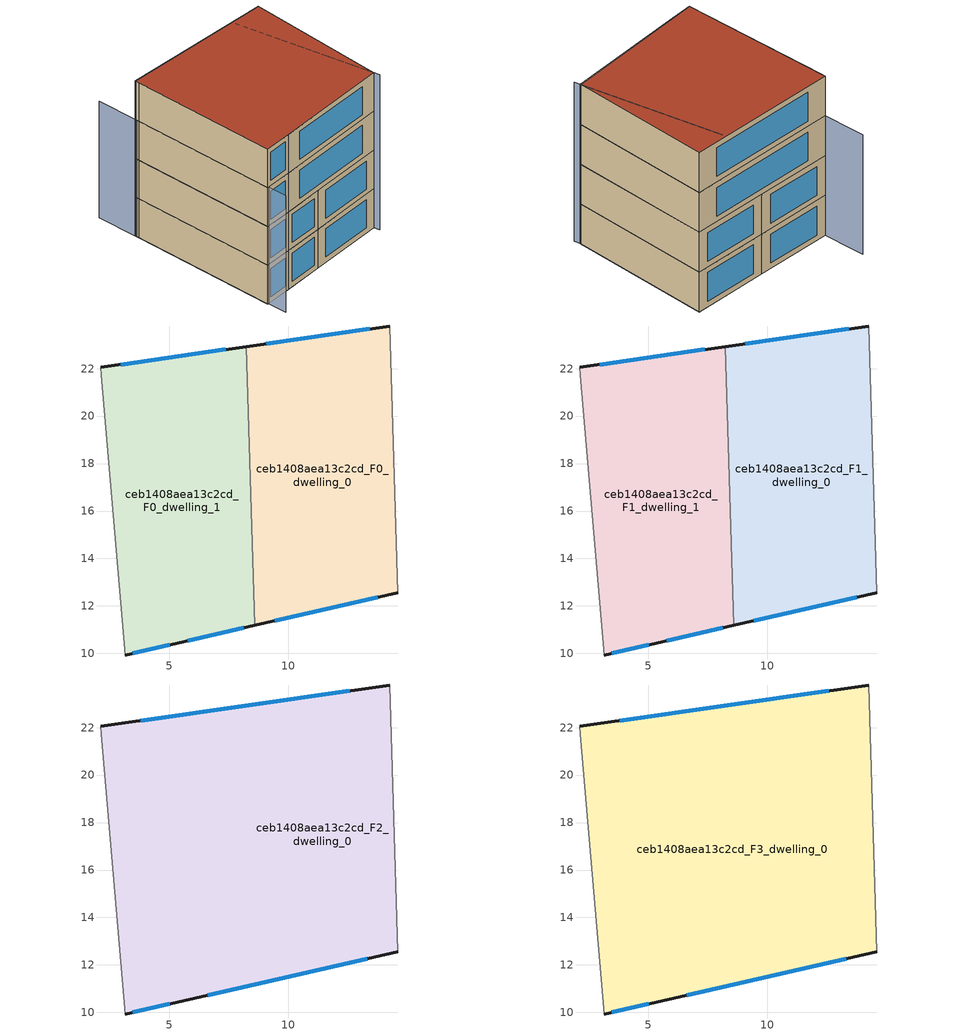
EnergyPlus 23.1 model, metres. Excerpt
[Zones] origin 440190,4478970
ceb1408aea13c2cd_F0_dwelling_0
 floor ground (EU_floor_Construction): 14.63,12.56 14.29,23.8 8.23,22.93 8.59,11.18 z0
 wall outside (EU_wall_Construction): 8.23,22.93 14.29,23.8 / 14.63,12.56 8.59,11.18 z0:3
 wall adiabatic (EU_wall_Construction): 14.29,23.8 14.63,12.56 z0:3
 wall to ceb1408aea13c2cd_F0_dwelling_1 (EU_wall_Construction): 8.59,11.18 8.24,22.93 z0:3
 window (EU_Window_Construction): 9.08,23.05 13.45,23.68 / 13.79,12.37 9.43,11.37 z0.42:2.58
ceb1408aea13c2cd_F0_dwelling_1
 floor ground (EU_floor_Construction): 8.59,11.18 8.23,22.93 2.1,22.05 2.13,21.72 3.14,9.93 5.32,10.44 z0
 wall outside (EU_wall_Construction): 2.1,22.05 8.23,22.93 / 8.59,11.18 5.32,10.44 3.14,9.93 z0:3
 wall adiabatic (EU_wall_Construction): 3.14,9.93 2.13,21.72 2.1,22.05 z0:3
 window (EU_Window_Construction): 5.02,10.37 3.44,10 / 2.95,22.17 7.38,22.81 / 8.14,11.08 5.78,10.54 z0.42:2.58
ceb1408aea13c2cd_F1_dwelling_0
 floor to ceb1408aea13c2cd_F0_dwelling_0 (EU_floor_Construction): 14.63,12.56 14.29,23.8 8.23,22.93 8.59,11.18 z3
 wall outside (EU_wall_Construction): 8.23,22.93 14.29,23.8 / 14.63,12.56 8.59,11.18 z3:6
 wall adiabatic (EU_wall_Construction): 14.29,23.8 14.63,12.56 z3:6
 wall to ceb1408aea13c2cd_F1_dwelling_1 (EU_wall_Construction): 8.59,11.18 8.24,22.93 z3:6
 window (EU_Window_Construction): 9.08,23.05 13.45,23.68 / 13.79,12.37 9.43,11.37 z3.42:5.58
ceb1408aea13c2cd_F1_dwelling_1
 floor to ceb1408aea13c2cd_F0_dwelling_1 (EU_floor_Construction): 8.59,11.18 8.23,22.93 2.1,22.05 2.13,21.72 3.14,9.93 5.32,10.44 z3
 wall outside (EU_wall_Construction): 2.1,22.05 8.23,22.93 / 8.59,11.18 5.32,10.44 3.14,9.93 z3:6
 wall adiabatic (EU_wall_Construction): 3.14,9.93 2.13,21.72 2.1,22.05 z3:6
 window (EU_Window_Construction): 5.02,10.37 3.44,10 / 2.95,22.17 7.38,22.81 / 8.14,11.08 5.78,10.54 z3.42:5.58
ceb1408aea13c2cd_F2_dwelling_0
 floor to ceb1408aea13c2cd_F1_dwelling_0 (EU_floor_Construction): 14.63,12.56 14.29,23.8 8.24,22.93 8.59,11.18 z6
 floor to ceb1408aea13c2cd_F1_dwelling_1 (EU_floor_Construction): 8.59,11.18 8.24,22.93 2.1,22.05 2.13,21.72 3.14,9.93 5.32,10.44 z6
 wall outside (EU_wall_Construction): 14.63,12.56 5.32,10.44 3.14,9.93 / 2.1,22.05 14.29,23.8 z6:9
 wall adiabatic (EU_wall_Construction): 3.14,9.93 2.13,21.72 2.1,22.05 / 14.29,23.8 14.63,12.56 z6:9
 window (EU_Window_Construction): 13.34,12.27 6.61,10.73 / 5.02,10.37 3.44,10 / 3.79,22.29 12.6,23.55 z6.42:8.58
ceb1408aea13c2cd_F3_dwelling_0
 floor to ceb1408aea13c2cd_F2_dwelling_0 (EU_floor_Construction): 14.63,12.56 14.29,23.8 2.1,22.05 2.13,21.72 3.14,9.93 5.32,10.44 z9
 wall outside (EU_wall_Construction): 14.63,12.56 5.32,10.44 3.14,9.93 / 2.1,22.05 14.29,23.8 z9:12
 wall adiabatic (EU_wall_Construction): 3.14,9.93 2.13,21.72 2.1,22.05 / 14.29,23.8 14.63,12.56 z9:12
 window (EU_Window_Construction): 13.34,12.27 6.61,10.73 / 5.02,10.37 3.44,10 / 3.79,22.29 12.6,23.55 z9.42:11.58
 roof outside (EU_roof_Construction): 14.29,23.8 14.63,12.56 5.32,10.44 3.14,9.93 2.13,21.72 2.1,22.05 z12
shading: 1.79,25.32 3.39,8.42 z0:9; 14.75,12.11 11.75,23.1 z0:12
[Building]
EU S2 Campaign: North Axis=0; Terrain=City; Solar Distribution=FullExterior
[Site:Location]
Madrid: Latitude=40.5; Longitude=-3.5; Time Zone=1; Elevation=609
[SizingPeriod:WeatherFileDays]
AnnualSizingPeriod: Begin Month=1; Begin Day of Month=1; End Month=12; End Day of Month=31; Day of Week for Start Day=Monday; Use Weather File Daylight Saving Period=No; Use Weather File Rain and Snow Indicators=No
[MATERIAL]
EU_InternalMass_Material: Roughness=MediumRough; Thickness=0.1; Conductivity=1; Density=1800; Specific Heat=900; Thermal Absorptance=0.9; Solar Absorptance=0.7; Visible Absorptance=0.7
[MATERIAL:NOMASS] Roughness=MediumRough; Thermal Absorptance=0.9; Solar Absorptance=0.7; Visible Absorptance=0.7
Name | Thermal Resistance
EU_wall_NoMass | 1.60022
EU_roof_NoMass | 1.57597
EU_floor_NoMass | 0.470652
[WINDOWMATERIAL:SIMPLEGLAZINGSYSTEM]
EU_Window_SimpleGlazing: UFactor=3.28802; Solar Heat Gain Coefficient=0.85; Visible Transmittance=0.85
[CONSTRUCTION]
EU_wall_Construction: EU_wall_NoMass
EU_roof_Construction: EU_roof_NoMass
EU_floor_Construction: EU_floor_NoMass
EU_InternalMass_Construction: EU_InternalMass_Material
EU_Window_Construction: EU_Window_SimpleGlazing
[ZONE] Type=1; Multiplier=1; Ceiling Height=autocalculate; Floor Area=autocalculate; Part of Total Floor Area=Yes
Name | Volume
ceb1408aea13c2cd_F0_dwelling_0 | 209.557
ceb1408aea13c2cd_F1_dwelling_0 | 209.556
ceb1408aea13c2cd_F2_dwelling_0 | 419.098
ceb1408aea13c2cd_F3_dwelling_0 | 419.099
ceb1408aea13c2cd_F0_dwelling_1 | 209.547
ceb1408aea13c2cd_F1_dwelling_1 | 209.548
[INTERNALMASS] Construction=EU_InternalMass_Construction
Name | Zone or ZoneList | Surface Area
ceb1408aea13c2cd_F0_dwelling_0_EU_InternalMass | ceb1408aea13c2cd_F0_dwelling_0 | 69.8522
ceb1408aea13c2cd_F0_dwelling_1_EU_InternalMass | ceb1408aea13c2cd_F0_dwelling_1 | 69.8491
ceb1408aea13c2cd_F1_dwelling_0_EU_InternalMass | ceb1408aea13c2cd_F1_dwelling_0 | 69.8522
ceb1408aea13c2cd_F1_dwelling_1_EU_InternalMass | ceb1408aea13c2cd_F1_dwelling_1 | 69.8491
ceb1408aea13c2cd_F2_dwelling_0_EU_InternalMass | ceb1408aea13c2cd_F2_dwelling_0 | 139.699
ceb1408aea13c2cd_F3_dwelling_0_EU_InternalMass | ceb1408aea13c2cd_F3_dwelling_0 | 139.699
[OTHEREQUIPMENT] Fuel Type=Electricity; Design Level Calculation Method=Watts/Area; Power per Zone Floor Area=1; Fraction Latent=0; Fraction Radiant=0; Fraction Lost=0; Carbon Dioxide Generation Rate=0; EndUse Subcategory=EU_Step8_InternalGains
Name | Zone or ZoneList or Space or SpaceList | Schedule
EU_Step8_InternalGain_ceb1408aea13c2cd_F0_dwelling_0_f000 | ceb1408aea13c2cd_F0_dwelling_0 | EU_Step8_GainSchedule_ceb1408aea13c2cd_F0_dwelling_0_f000
EU_Step8_InternalGain_ceb1408aea13c2cd_F0_dwelling_1_f000 | ceb1408aea13c2cd_F0_dwelling_1 | EU_Step8_GainSchedule_ceb1408aea13c2cd_F0_dwelling_1_f000
EU_Step8_InternalGain_ceb1408aea13c2cd_F1_dwelling_0_f000 | ceb1408aea13c2cd_F1_dwelling_0 | EU_Step8_GainSchedule_ceb1408aea13c2cd_F1_dwelling_0_f000
EU_Step8_InternalGain_ceb1408aea13c2cd_F1_dwelling_1_f000 | ceb1408aea13c2cd_F1_dwelling_1 | EU_Step8_GainSchedule_ceb1408aea13c2cd_F1_dwelling_1_f000
EU_Step8_InternalGain_ceb1408aea13c2cd_F2_dwelling_0_f000 | ceb1408aea13c2cd_F2_dwelling_0 | EU_Step8_GainSchedule_ceb1408aea13c2cd_F2_dwelling_0_f000
EU_Step8_InternalGain_ceb1408aea13c2cd_F3_dwelling_0_f000 | ceb1408aea13c2cd_F3_dwelling_0 | EU_Step8_GainSchedule_ceb1408aea13c2cd_F3_dwelling_0_f000
[ZONEVENTILATION:DESIGNFLOWRATE] Schedule=EU_AlwaysOn; Design Flow Rate Calculation Method=AirChanges/Hour; Air Changes per Hour=0.480704; Ventilation Type=Natural; Fan Pressure Rise=0; Fan Total Efficiency=1; Constant Term Coefficient=1; Temperature Term Coefficient=0; Velocity Term Coefficient=0; Velocity Squared Term Coefficient=0; Minimum Indoor Temperature=-100; Maximum Indoor Temperature=100; Delta Temperature=-100; Minimum Outdoor Temperature=-100; Maximum Outdoor Temperature=100; Maximum Wind Speed=40
Name | Zone or ZoneList or Space or SpaceList
EU_ConstantAir_ceb1408aea13c2cd_F0_dwelling_0 | ceb1408aea13c2cd_F0_dwelling_0
EU_ConstantAir_ceb1408aea13c2cd_F0_dwelling_1 | ceb1408aea13c2cd_F0_dwelling_1
EU_ConstantAir_ceb1408aea13c2cd_F1_dwelling_0 | ceb1408aea13c2cd_F1_dwelling_0
EU_ConstantAir_ceb1408aea13c2cd_F1_dwelling_1 | ceb1408aea13c2cd_F1_dwelling_1
EU_ConstantAir_ceb1408aea13c2cd_F2_dwelling_0 | ceb1408aea13c2cd_F2_dwelling_0
EU_ConstantAir_ceb1408aea13c2cd_F3_dwelling_0 | ceb1408aea13c2cd_F3_dwelling_0
[HVACTEMPLATE:THERMOSTAT] Constant Heating Setpoint=20; Constant Cooling Setpoint=50
EU_HeatOnly_ceb1408aea13c2cd_F0_dwelling_0; EU_HeatOnly_ceb1408aea13c2cd_F0_dwelling_1; EU_HeatOnly_ceb1408aea13c2cd_F1_dwelling_0; EU_HeatOnly_ceb1408aea13c2cd_F1_dwelling_1; EU_HeatOnly_ceb1408aea13c2cd_F2_dwelling_0; EU_HeatOnly_ceb1408aea13c2cd_F3_dwelling_0
[HVACTEMPLATE:ZONE:IDEALLOADSAIRSYSTEM] System Availability Schedule=EU_AlwaysOn; Maximum Heating Supply Air Temperature=50; Minimum Cooling Supply Air Temperature=13; Maximum Heating Supply Air Humidity Ratio=0.0156; Minimum Cooling Supply Air Humidity Ratio=0.0077; Heating Limit=NoLimit; Cooling Limit=NoLimit; Heating Availability Schedule=EU_AlwaysOn; Cooling Availability Schedule=EU_CoolingOff; Dehumidification Control Type=ConstantSensibleHeatRatio; Cooling Sensible Heat Ratio=0.7; Dehumidification Setpoint=60; Humidification Control Type=None; Humidification Setpoint=30; Outdoor Air Method=None; Outdoor Air Flow Rate per Person=0.00944; Outdoor Air Flow Rate per Zone Floor Area=0; Outdoor Air Flow Rate per Zone=0; Demand Controlled Ventilation Type=None; Outdoor Air Economizer Type=NoEconomizer; Heat Recovery Type=None; Sensible Heat Recovery Effectiveness=0.7; Latent Heat Recovery Effectiveness=0.65
Name | Template Thermostat
ceb1408aea13c2cd_F0_dwelling_0 | EU_HeatOnly_ceb1408aea13c2cd_F0_dwelling_0
ceb1408aea13c2cd_F0_dwelling_1 | EU_HeatOnly_ceb1408aea13c2cd_F0_dwelling_1
ceb1408aea13c2cd_F1_dwelling_0 | EU_HeatOnly_ceb1408aea13c2cd_F1_dwelling_0
ceb1408aea13c2cd_F1_dwelling_1 | EU_HeatOnly_ceb1408aea13c2cd_F1_dwelling_1
ceb1408aea13c2cd_F2_dwelling_0 | EU_HeatOnly_ceb1408aea13c2cd_F2_dwelling_0
ceb1408aea13c2cd_F3_dwelling_0 | EU_HeatOnly_ceb1408aea13c2cd_F3_dwelling_0
[SIZING:ZONE] Zone Cooling Design Supply Air Temperature Input Method=SupplyAirTemperature; Zone Cooling Design Supply Air Temperature=13; Zone Heating Design Supply Air Temperature Input Method=SupplyAirTemperature; Zone Heating Design Supply Air Temperature=50; Zone Cooling Design Supply Air Humidity Ratio=0.008; Zone Heating Design Supply Air Humidity Ratio=0.008; Cooling Design Air Flow Method=DesignDay; Cooling Design Air Flow Rate=0; Cooling Minimum Air Flow per Zone Floor Area=0.000762; Cooling Minimum Air Flow=0; Cooling Minimum Air Flow Fraction=0.2; Heating Design Air Flow Method=DesignDay; Heating Design Air Flow Rate=0; Heating Maximum Air Flow per Zone Floor Area=0.002032; Heating Maximum Air Flow=0.141576; Heating Maximum Air Flow Fraction=0.3; Account for Dedicated Outdoor Air System=No; Dedicated Outdoor Air System Control Strategy=NeutralSupplyAir; Dedicated Outdoor Air Low Setpoint Temperature for Design=autosize; Dedicated Outdoor Air High Setpoint Temperature for Design=autosize; Zone Load Sizing Method=Sensible Load Only No Latent Load; Zone Latent Cooling Design Supply Air Humidity Ratio Input Method=HumidityRatioDifference; Zone Cooling Design Supply Air Humidity Ratio Difference=0.005; Zone Latent Heating Design Supply Air Humidity Ratio Input Method=HumidityRatioDifference; Zone Humidification Design Supply Air Humidity Ratio Difference=0.005
ceb1408aea13c2cd_F0_dwelling_0; ceb1408aea13c2cd_F0_dwelling_1; ceb1408aea13c2cd_F1_dwelling_0; ceb1408aea13c2cd_F1_dwelling_1; ceb1408aea13c2cd_F2_dwelling_0; ceb1408aea13c2cd_F3_dwelling_0
[SCHEDULE:CONSTANT]
Name | Hourly Value
EU_AlwaysOn | 1
EU_CoolingOff | 0
[SCHEDULE:FILE] Column Number=1; Rows to Skip at Top=0; Number of Hours of Data=8760; Column Separator=Comma; Interpolate to Timestep=No; Minutes per Item=60; Adjust Schedule for Daylight Savings=Yes
Name | File
EU_Step8_GainSchedule_ceb1408aea13c2cd_F0_dwelling_0_f000 | ../../schedules/ceb1408aea13c2cd/ceb1408aea13c2cd_F0_dwelling_0_f000_gain.csv
EU_Step8_GainSchedule_ceb1408aea13c2cd_F0_dwelling_1_f000 | ../../schedules/ceb1408aea13c2cd/ceb1408aea13c2cd_F0_dwelling_1_f000_gain.csv
EU_Step8_GainSchedule_ceb1408aea13c2cd_F1_dwelling_0_f000 | ../../schedules/ceb1408aea13c2cd/ceb1408aea13c2cd_F1_dwelling_0_f000_gain.csv
EU_Step8_GainSchedule_ceb1408aea13c2cd_F1_dwelling_1_f000 | ../../schedules/ceb1408aea13c2cd/ceb1408aea13c2cd_F1_dwelling_1_f000_gain.csv
EU_Step8_GainSchedule_ceb1408aea13c2cd_F2_dwelling_0_f000 | ../../schedules/ceb1408aea13c2cd/ceb1408aea13c2cd_F2_dwelling_0_f000_gain.csv
EU_Step8_GainSchedule_ceb1408aea13c2cd_F3_dwelling_0_f000 | ../../schedules/ceb1408aea13c2cd/ceb1408aea13c2cd_F3_dwelling_0_f000_gain.csv
